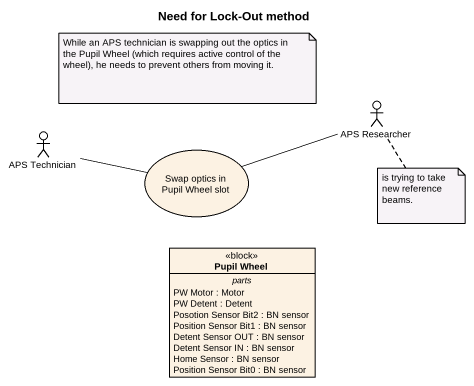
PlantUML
@startuml
title Need for Lock-Out method
allowmixing
hide circle
hide empty members
actor "APS Researcher" as APS_Researcher
actor "APS Technician" as APS_Technician
usecase "Swap optics in Pupil Wheel slot" as Swap_optics_in_Pupil_Wheel
class "Pupil Wheel" as Pupil_Wheel <<block>> {
  -- parts --
  PW Motor : Motor
  PW Detent : Detent
  Posotion Sensor Bit2 : BN sensor
  Position Sensor Bit1 : BN sensor
  Detent Sensor OUT : BN sensor
  Detent Sensor IN : BN sensor
  Home Sensor : BN sensor
  Position Sensor Bit0 : BN sensor
}
APS_Researcher -left- Swap_optics_in_Pupil_Wheel
APS_Technician -right- Swap_optics_in_Pupil_Wheel
note as N1
  While an APS technician is swapping out the optics in the Pupil Wheel (which requires active control of the wheel), he needs to prevent others from moving it.
end note
note bottom of APS_Researcher : is trying to take new reference beams.
@enduml
